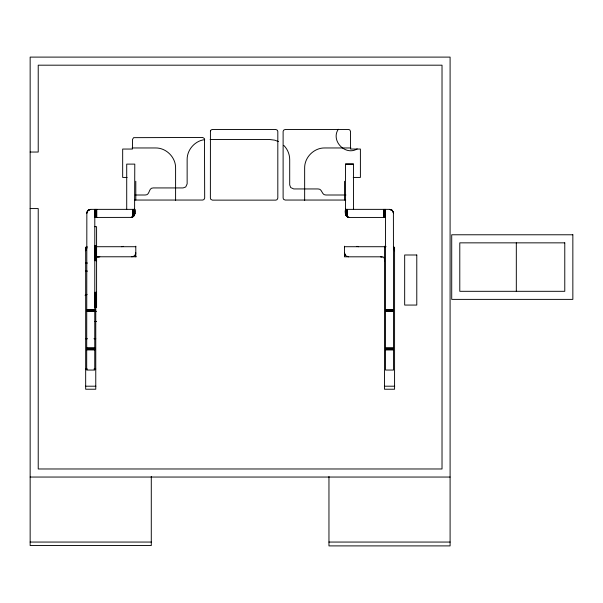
<?xml version="1.0" encoding="UTF-8"?>
<svg xmlns="http://www.w3.org/2000/svg" width="603" height="603" viewBox="0 0 603 603"><rect width="100%" height="100%" fill="white"/><g stroke="black" fill="none" stroke-linecap="round" stroke-linejoin="round"><path stroke-width="0.9" d="M132.766 216.899L132.766 209.362L133.203 216.605L133.218 209.362L133.587 216.273L133.64 209.362L133.919 215.904L134.024 209.362L134.19 215.512L134.59 209.362L134.409 215.105L133.203 216.605L131.326 217.397L94.754 217.442L94.807 209.362L94.754 370.046L86.681 370.046L86.847 212.264L88.151 210.289L90.721 209.362L134.786 209.362C135.381 212.218 135.034 216.974 131.273 217.404M385.49 217.442L349.499 217.442C345.534 217.502 344.532 212.362 345.511 209.362L389.53 209.362L392.093 210.289L393.405 212.264L393.563 370.046L385.49 370.046L385.49 209.362M353.539 209.362L353.539 164.114L345.459 164.114L345.481 213.831L345.836 215.105L345.903 209.362L346.054 215.512L347.479 216.899L348.971 217.404M345.836 215.105L345.662 209.362L345.549 214.261L345.511 209.362L345.481 213.831M134.575 214.691L134.786 164.114L126.713 164.114L126.713 209.362M135.63 253.908L135.374 255.438L135.796 252.77M86.847 212.264L86.681 213.402L88.076 210.349L90.721 209.362M85.671 250.758L87.066 247.705M134.786 213.402L134.424 215.083M85.671 248.738L86.116 247.479L87.239 246.77M86.719 212.829L87.767 210.651L90.148 209.407M338.283 129.261C330.542 140.748 345.413 156.192 357.187 148.896M135.434 254.451L133.941 256.169L131.756 256.81M134.145 215.588L131.326 217.397M96.209 257.571L97.784 256.81M87.118 294.354L85.046 295.304M88.151 210.289L88.588 209.972M123.344 246.348L121.663 246.717M98.131 257.18L99.804 256.81M204.696 139.655C194.92 140.74 186.945 149.838 187.141 159.667L187.141 183.9L185.747 186.945L183.101 187.932L153.245 187.932C148.3 187.646 150.177 195.289 145.233 195.003L135.208 195.003M210.115 139.481L269.511 139.481L274.742 140.167L278.443 141.562M132.11 147.961L155.408 147.961C166.194 147.69 175.865 157.36 175.594 168.147L175.594 200.452M350.931 147.961L324.836 147.961C314.05 147.69 304.387 157.36 304.651 168.147L304.651 200.452M30.15 152.039L38.223 152.039L38.223 65.184L442.022 65.184L442.022 468.976L38.223 468.976L38.223 208.57L30.15 208.57M345.459 164.159L353.539 164.159M345.459 164.31L353.539 164.31M127.127 177.433L122.673 177.433L122.673 149.047L132.479 149.047L132.479 139.481L133.625 137.657L202.661 137.461L204.477 138.6L204.681 198.033L203.92 199.608L202.661 200.045L134.499 200.045M353.237 177.433L360.398 177.433L360.398 149.047L350.547 149.047L350.547 131.484L349.793 129.909L348.534 129.464L285.136 129.464L283.553 130.225L283.116 131.484L283.116 198.033L283.553 199.291L285.136 200.045L345.73 200.045M345.949 195.003L325.891 195.003C321.52 195.312 322.439 188.633 318.067 188.943L293.744 188.943L290.691 187.548L289.704 184.902L289.704 159.667C289.711 154.376 287.541 149.129 283.787 145.391M94.792 226.698L96.586 226.698L96.586 307.455L94.792 307.455L96.586 307.417M94.792 245.602L96.586 245.557M94.792 245.722L96.586 245.722M94.792 245.934L96.586 245.934M94.792 246.228L96.586 246.228M94.792 246.604L96.586 246.604M96.02 246.717L135.796 246.717M344.449 246.717L386.078 246.717M94.792 247.057L96.586 247.057M94.792 247.584L96.586 247.584M94.792 248.187L96.586 248.187M94.792 248.858L96.586 248.858M94.792 249.597L96.586 249.597M94.792 250.396L96.586 250.396M94.792 251.255L96.586 251.255M94.792 252.167L96.586 252.167M94.792 253.124L96.586 253.124M94.792 254.127L96.586 254.127M94.792 255.167L96.586 255.167M94.792 256.237L96.586 256.237M96.005 256.78L136.286 256.78M94.792 257.33L96.586 257.33M94.792 258.438L96.586 258.438M94.792 259.569L96.586 259.569M94.792 260.7L96.586 260.7M85.603 263.044L87.503 263.044M85.603 271.116L87.503 271.116M94.792 292.312L96.586 292.312M94.792 293.45L96.586 293.45M94.792 294.573L96.586 294.573M94.792 295.689L96.586 295.689M94.792 296.782L96.586 296.782M94.792 297.844L96.586 297.844M94.792 298.884L96.586 298.884M94.792 299.887L96.586 299.887M94.792 300.844L96.586 300.844M94.792 301.756L96.586 301.756M94.792 302.616L96.586 302.616M94.792 303.415L96.586 303.415M94.792 304.153L96.586 304.153M94.792 304.824L96.586 304.824M94.792 305.427L96.586 305.427M94.792 305.955L96.586 305.955M94.792 306.414L96.586 306.414M94.792 306.784L96.586 306.784M94.792 307.078L96.586 307.078M94.792 307.289L96.586 307.289M86.681 309.475L94.754 309.527M385.49 309.527L393.563 309.475M86.681 309.678L94.754 309.678M385.49 309.678L393.563 309.678M86.681 309.919L94.754 309.919M385.49 309.919L393.563 309.919M86.681 310.236L94.754 310.236M385.49 310.236L393.563 310.236M86.681 310.62L94.754 310.62M385.49 310.62L393.563 310.62M86.681 311.05L94.754 311.05M385.49 311.05L393.563 311.05M94.679 311.321L96.548 311.321M86.681 311.495L94.754 311.495M385.49 311.495L393.563 311.495M94.679 321.422L96.548 321.422M85.671 338.75L87.51 338.75M93.932 338.75L95.764 338.75M86.681 347.841L94.754 347.841M385.49 347.841L393.563 347.841M86.681 348.285L94.754 348.285M385.49 348.285L393.563 348.285M86.681 348.715L94.754 348.715M385.49 348.715L393.563 348.715M86.681 349.099L94.754 349.099M385.49 349.099L393.563 349.099M86.681 349.416L94.754 349.416M385.49 349.416L393.563 349.416M86.681 349.657L94.754 349.657M385.49 349.657L393.563 349.657M86.681 349.808L94.754 349.853M385.49 349.853L393.563 349.853M85.671 369.036L87.51 369.036M93.932 369.036L95.764 369.036M85.543 386.199L95.877 386.199M384.367 386.199L394.701 386.199M30.15 477.048L450.094 477.048M30.15 542.059L151.285 542.059M328.959 542.059L450.094 542.059M389.53 209.362L392.169 210.349L393.533 212.912L392.093 210.289M358.581 246.717L356.908 246.348M380.44 256.81L382.121 257.18M348.489 256.81L345.843 255.823L344.449 252.77M390.103 209.407L392.169 210.349M348.361 217.276L346.099 215.588L345.459 213.402M393.435 246.913L394.573 248.738M393.586 248.112L394.573 250.758M345.828 215.083L346.054 215.512L346.22 209.362L346.326 215.904L346.604 209.362L346.657 216.273L347.026 209.362L347.042 216.605L347.479 209.362L347.479 216.899M344.615 253.908L344.871 255.438L344.818 254.451M384.48 258.83L383.719 257.255L382.46 256.81L344.449 256.81L344.449 246.197M393.525 212.829L393.563 213.402M384.435 260.277L384.48 260.85M134.59 209.362L134.695 214.261L134.733 209.362L134.763 213.831M345.662 209.362L345.67 214.691M516.319 242.851L516.319 291.309M394.573 247.102L394.573 389.229L384.48 389.229L384.48 246.167M385.287 209.362L385.287 217.442M385.046 209.362L385.046 217.442M384.729 209.362L384.729 217.442M384.345 209.362L384.345 217.442M383.923 209.362L383.923 217.442M383.47 209.362L383.47 217.442M344.449 181.269L344.449 200.038M328.959 476.506L328.959 545.896L450.094 545.896L450.094 57.104L30.15 57.104L30.15 545.542L151.285 545.542L151.285 476.506M135.796 181.269L135.796 200.038M135.796 246.197L135.796 256.81M96.774 209.362L96.774 217.442M96.329 209.362L96.329 217.442M95.9 209.362L95.9 217.442M95.764 306.95L95.764 389.229L85.671 389.229L85.671 247.102M95.515 209.362L95.515 217.442M95.199 209.362L95.199 217.442M94.957 209.362L94.957 217.442M210.432 131.032L210.379 198.108L210.824 199.367L212.399 200.128L275.797 200.128L277.056 199.691L277.817 198.108L277.817 131.484L277.372 130.225L275.797 129.464L212.399 129.464L211.14 129.909L210.432 131.032M572.85 234.778L451.715 234.778L451.715 299.382L572.85 299.382L572.85 234.778M564.777 242.851L459.788 242.851L459.788 291.309L564.777 291.309L564.777 242.851M416.786 254.994L404.673 254.994L404.673 305.065L416.786 305.065L416.786 254.994"/></g></svg>
